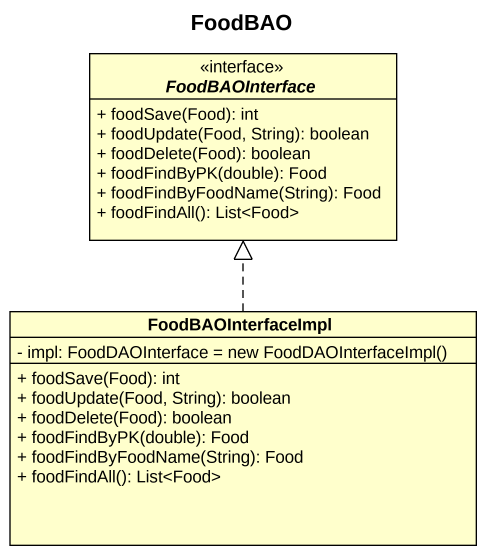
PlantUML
@startuml
title FoodBAO
hide circle
hide empty members
skinparam classAttributeIconSize 0
interface FoodBAOInterface <<interface>> {
  + foodSave(Food): int
  + foodUpdate(Food, String): boolean
  + foodDelete(Food): boolean
  + foodFindByPK(double): Food
  + foodFindByFoodName(String): Food
  + foodFindAll(): List<Food>
}
class FoodBAOInterfaceImpl {
  {field} - impl: FoodDAOInterface = new FoodDAOInterfaceImpl()
  + foodSave(Food): int
  + foodUpdate(Food, String): boolean
  + foodDelete(Food): boolean
  + foodFindByPK(double): Food
  + foodFindByFoodName(String): Food
  + foodFindAll(): List<Food>
}
FoodBAOInterfaceImpl .up.|> FoodBAOInterface
@enduml
